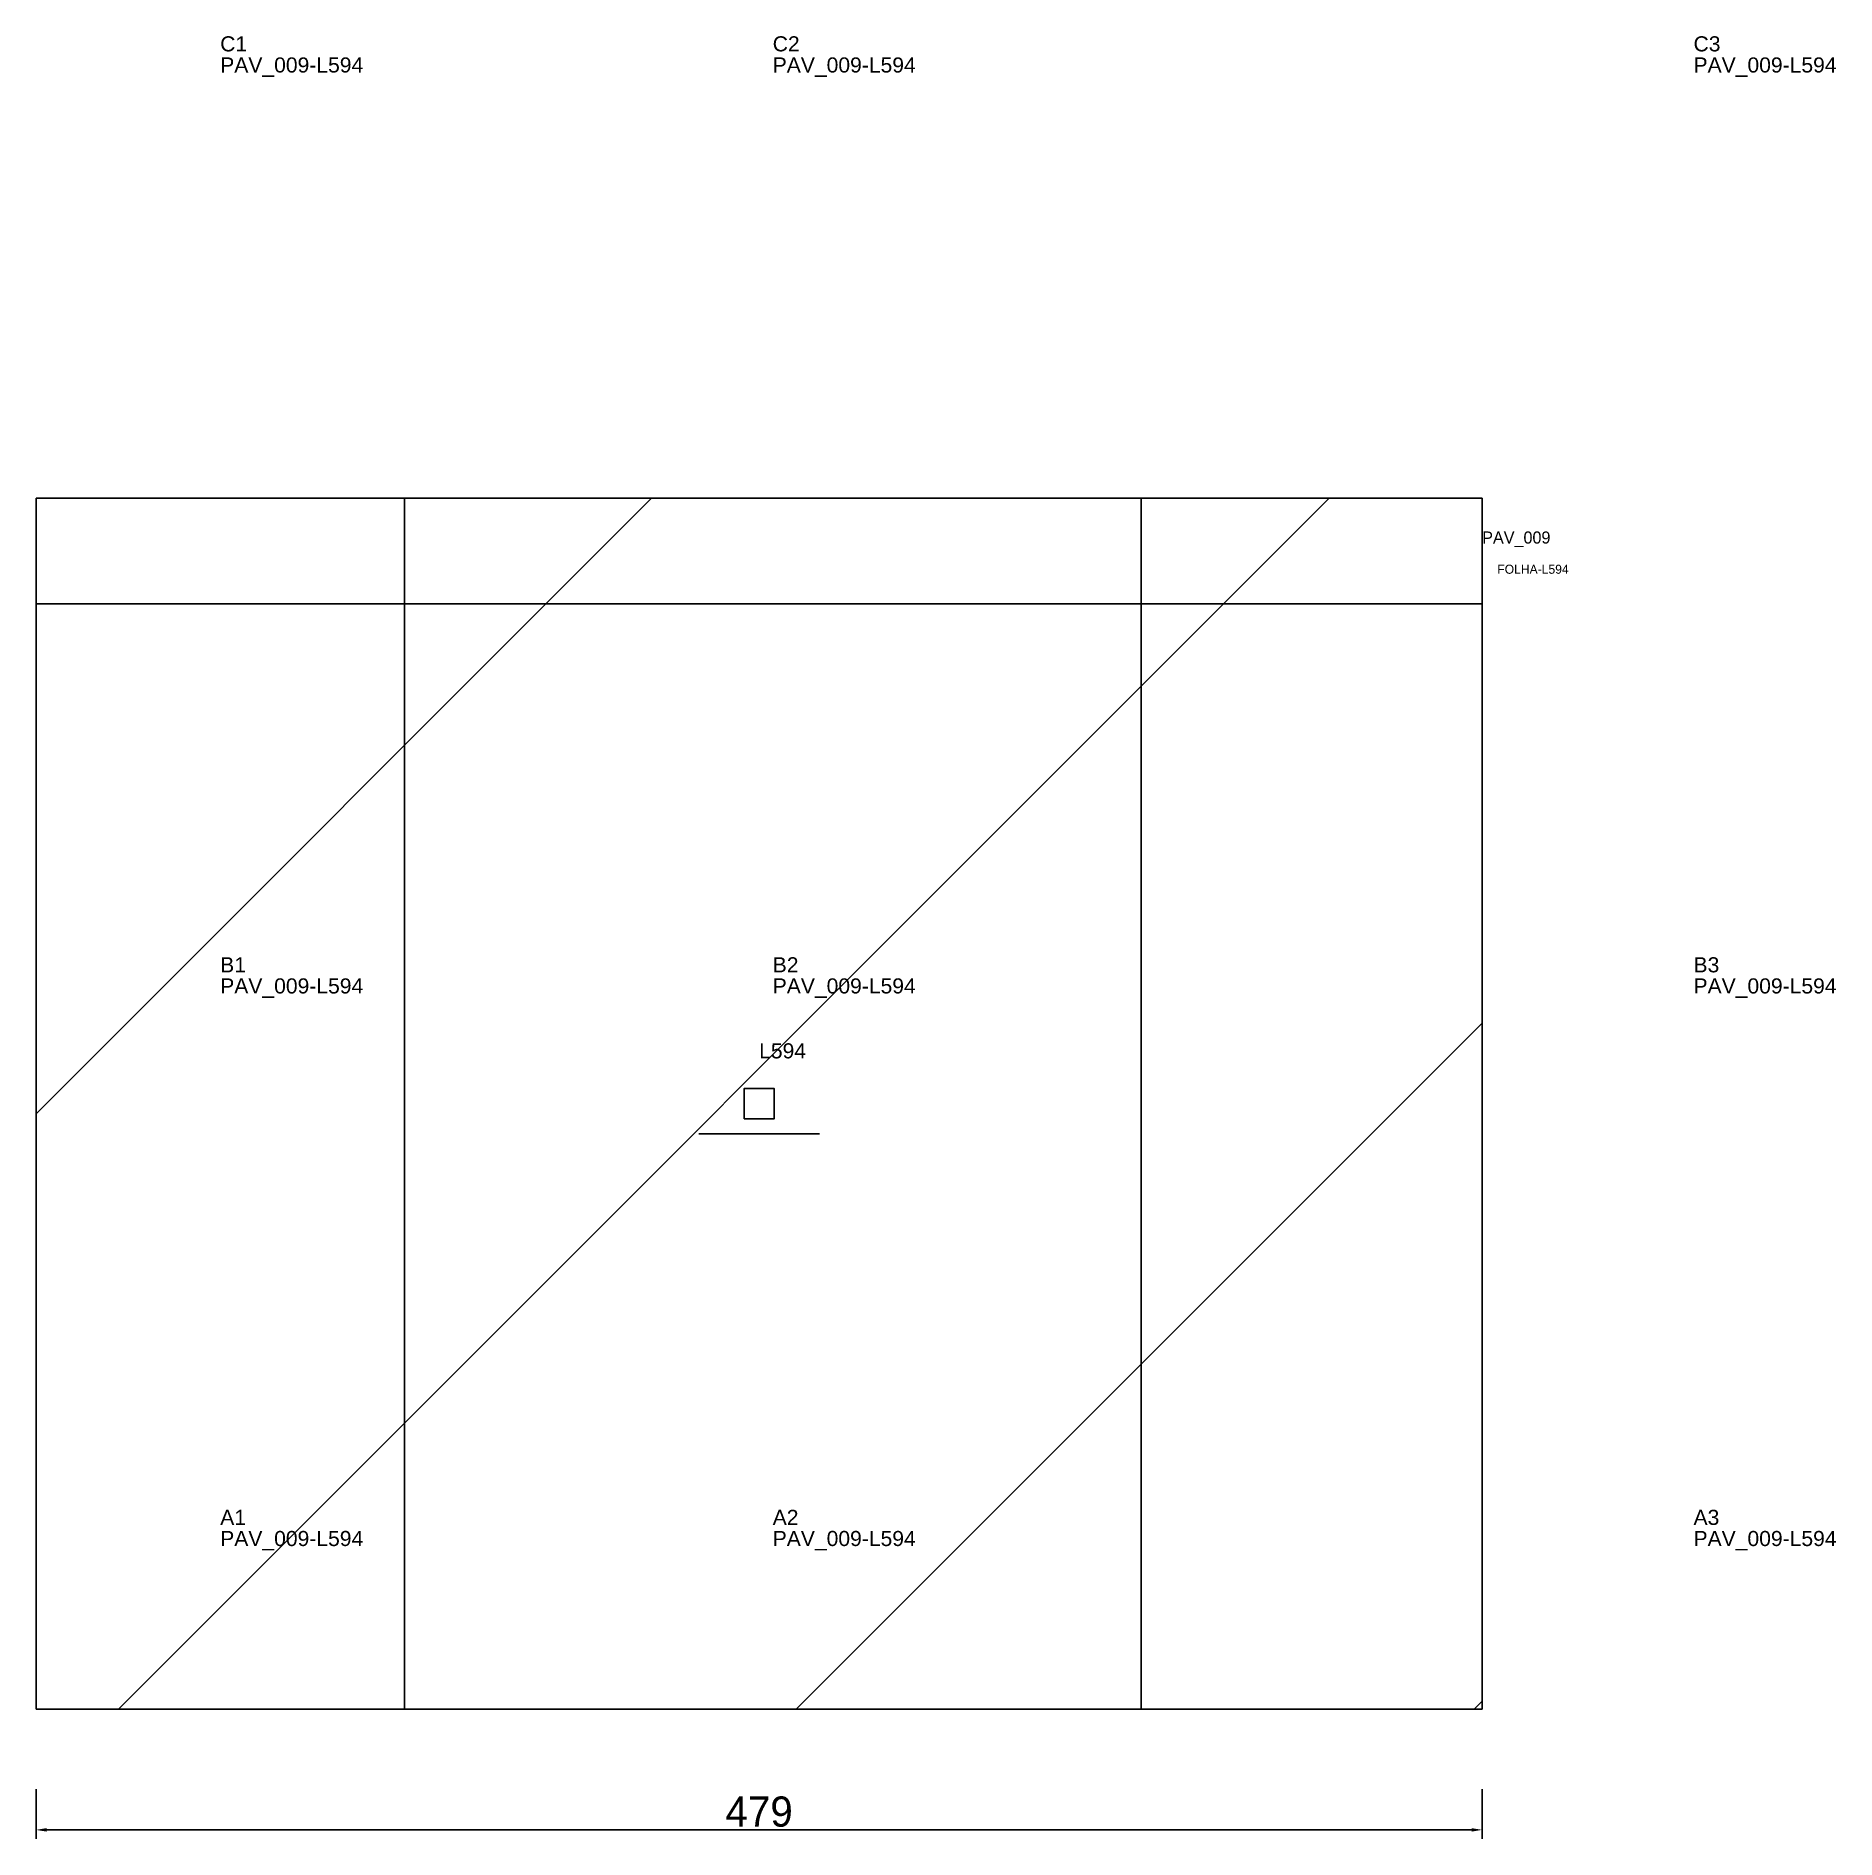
# Model space of a CAD drawing. Header units: metres. Extents: x 222 to 818, y -242 to 355.
import ezdxf

# ---------------------------------------------------------------- set-up
doc = ezdxf.new("R2010")
doc.units = ezdxf.units.M
for name, color, linetype in [('3', 3, 'CONTINUOUS'), ('AUX00', 7, 'CONTINUOUS'), ('COTA', 241, 'CONTINUOUS'), ('FOLHA', 255, 'CONTINUOUS'), ('Hachura', 251, 'CONTINUOUS'), ('NOMENCLATURA', 7, 'CONTINUOUS'), ('Nível', 160, 'CONTINUOUS'), ('Painéis', 200, 'CONTINUOUS'), ('Pilares', 5, 'CONTINUOUS'), ('SARR_2.2x7', 40, 'CONTINUOUS')]:
    doc.layers.add(name, color=color, linetype=linetype)
doc.styles.add('ARIAL', font='Arial.ttf')
doc.styles.add('STR_STANDARD', font='arial.ttf')
doc.dimstyles.new('EZ DXF', dxfattribs={"dimtxt": 10, "dimasz": 3.5, "dimexe": 3, "dimexo": 1.5, "dimgap": 1, "dimtad": 1, "dimdec": 1, "dimdsep": 46, "dimcen": 2.5, "dimazin": 3, "dimtfac": 1, "dimtmove": 0, "dimatfit": 3})

msp = doc.modelspace()

# ---------------------------------------------------------------- hatches: boundary and pattern name
at = {"layer": 'Hachura'}
h = msp.add_hatch(dxfattribs=at)
h.set_pattern_fill('ANSI31', scale=50)
h.paths.add_polyline_path([(701.2, 201.5), (701.2, 5), (701.2, -14), (701.2, -199.5), (388.7, -199.5), (222.2, -199.5), (222.2, 201.5)])
h = msp.add_hatch(dxfattribs=at)
h.set_pattern_fill('ANSI31', scale=50)
h.paths.add_polyline_path([(701.2, 201.5), (701.2, 5), (701.2, -14), (701.2, -199.5), (388.7, -199.5), (222.2, -199.5), (222.2, 201.5)])

# ---------------------------------------------------------------- linework, layer by layer
at = {"layer": '3'}
for points in [[(344.2, -199.5), (344.2, 201.5)], [(344.2, -199.5), (344.2, 201.5)], [(588.2, -199.5), (588.2, 201.5)], [(588.2, -199.5), (588.2, 201.5)], [(222.2, 166.5), (701.2, 166.5)], [(222.2, 166.5), (701.2, 166.5)]]:
    msp.add_lwpolyline(points, close=True, dxfattribs=at)
at = {"layer": 'Painéis', "color": 200}
for p, q in [((222.2, -199.5), (222.2, 201.5)), ((222.2, 201.5), (701.2, 201.5)), ((222.2, -199.5), (222.2, 201.5)), ((222.2, 201.5), (701.2, 201.5)), ((701.2, 201.5), (701.2, 5)), ((701.2, 201.5), (701.2, 5)), ((701.2, 5), (701.2, -14)), ((701.2, 5), (701.2, -14)), ((701.2, -14), (701.2, -199.5)), ((701.2, -14), (701.2, -199.5)), ((388.7, -199.5), (222.2, -199.5)), ((388.7, -199.5), (222.2, -199.5)), ((701.2, -199.5), (388.7, -199.5)), ((701.2, -199.5), (388.7, -199.5))]:
    msp.add_line(p, q, dxfattribs=at)
at = {"layer": 'Pilares'}
msp.add_lwpolyline([(456.7, -4), (466.7, -4), (466.7, 6), (456.7, 6)], close=True, dxfattribs=at)
msp.add_lwpolyline([(456.7, -4), (466.7, -4), (466.7, 6), (456.7, 6)], close=True, dxfattribs=at)
at = {"layer": 'SARR_2.2x7'}
msp.add_line((441.7, -9), (481.7, -9), dxfattribs=at)
msp.add_line((441.7, -9), (481.7, -9), dxfattribs=at)

# ---------------------------------------------------------------- texts
at = {"layer": '3', "style": 'STR_STANDARD'}
for s, p in [('C1', (283.2, 349.5)), ('C1', (283.2, 349.5)), ('C2', (466.2, 349.5)), ('C2', (466.2, 349.5)), ('C3', (771.2, 349.5)), ('C3', (771.2, 349.5)), ('B1', (283.2, 44.5)), ('B1', (283.2, 44.5)), ('B2', (466.2, 44.5)), ('B2', (466.2, 44.5)), ('B3', (771.2, 44.5)), ('B3', (771.2, 44.5)), ('A1', (283.2, -138.5)), ('A1', (283.2, -138.5)), ('A2', (466.2, -138.5)), ('A2', (466.2, -138.5)), ('A3', (771.2, -138.5)), ('A3', (771.2, -138.5))]:
    msp.add_text(s, height=5, dxfattribs=at).set_placement(p)
at = {"layer": 'AUX00', "style": 'STR_STANDARD'}
for p in [(283.2, 342.5), (283.2, 342.5), (466.2, 342.5), (466.2, 342.5), (771.2, 342.5), (771.2, 342.5), (283.2, 37.5), (283.2, 37.5), (466.2, 37.5), (466.2, 37.5), (771.2, 37.5), (771.2, 37.5), (283.2, -145.5), (283.2, -145.5), (466.2, -145.5), (466.2, -145.5), (771.2, -145.5), (771.2, -145.5)]:
    msp.add_text('PAV_009-L594', height=5, dxfattribs=at).set_placement(p)
at = {"layer": 'FOLHA'}
msp.add_text('FOLHA-L594', height=3, dxfattribs=at).set_placement((706.2, 176.5))
msp.add_text('FOLHA-L594', height=3, dxfattribs=at).set_placement((706.2, 176.5))
at = {"layer": 'NOMENCLATURA', "insert": (461.7, 21), "char_height": 5, "attachment_point": 1, "style": 'ARIAL'}
msp.add_mtext('L594', dxfattribs=at)
msp.add_mtext('L594', dxfattribs=at)
at = {"layer": 'Nível'}
msp.add_text('PAV_009', height=4, dxfattribs=at).set_placement((701.2, 186.5))
msp.add_text('PAV_009', height=4, dxfattribs=at).set_placement((701.2, 186.5))

# ---------------------------------------------------------------- dimensions: what is measured, and where the dimension line sits
at = {"layer": 'COTA'}
msp.add_linear_dim(base=(222.2, -239.5), p1=(222.2, -224.5), p2=(701.2, -224.5), dimstyle='EZ DXF', dxfattribs=at).render()
msp.add_linear_dim(base=(222.2, -239.5), p1=(222.2, -224.5), p2=(701.2, -224.5), dimstyle='EZ DXF', dxfattribs=at).render()

doc.saveas('drawing.dxf')
